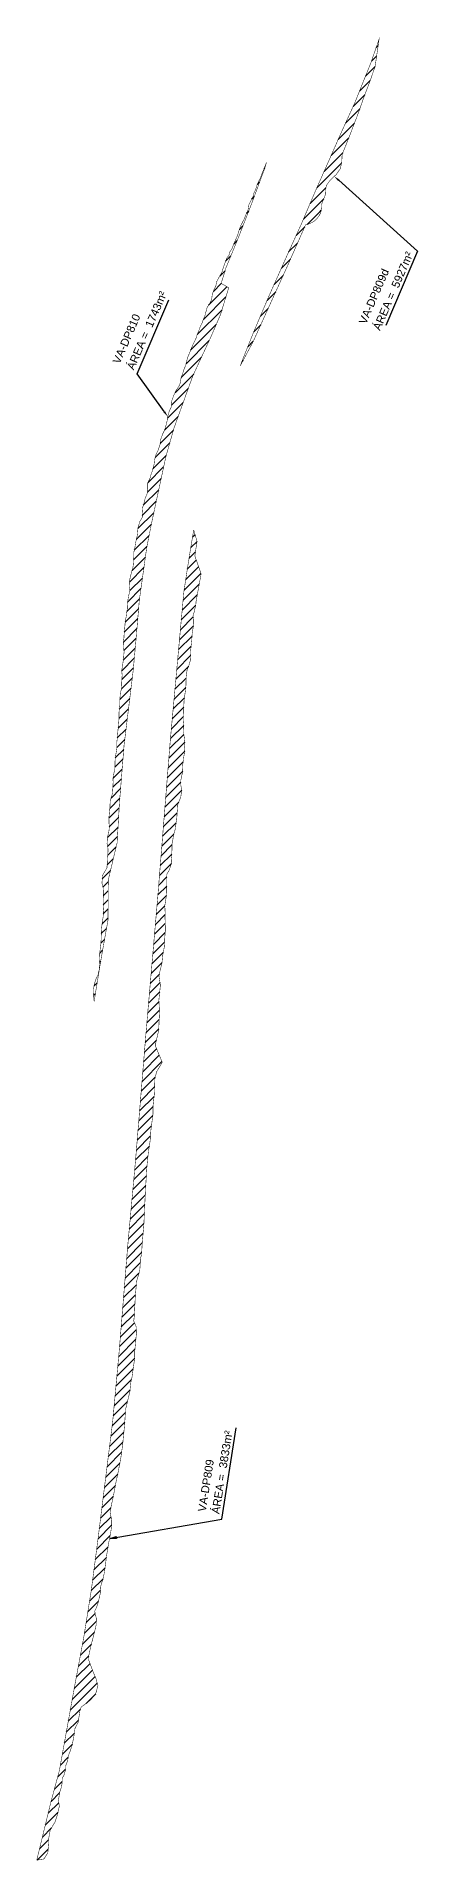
# Model space of a CAD drawing. Header units: metres. Extents: x 287051 to 328239, y 7396995 to 7466021.
# Drawn here: x 296465 to 296655, y 7459741 to 7460653 of the extents above; entities that cross this region are included whole.
import ezdxf

# ---------------------------------------------------------------- set-up
doc = ezdxf.new("R2010")
doc.units = ezdxf.units.M
doc.header["$LTSCALE"] = 10
doc.layers.add('DESAPROPRIAÇÃO', color=160, linetype='Continuous')
doc.layers.add('U-HZ-TEXTO-DESAP', color=2, linetype='Continuous')
doc.styles.add('ARIAL', font='arial.ttf')
doc.styles.add('DIM', font='arial.ttf', dxfattribs={"width": 0.8})
doc.dimstyles.new('U-1_2000', dxfattribs={"dimscale": 2, "dimtxt": 1.5, "dimasz": 0.75, "dimexe": 0.75, "dimexo": 0.75, "dimgap": 0.25, "dimtad": 1, "dimzin": 4, "dimtxsty": 'DIM', "dimblk": 'ARCHTICK', "dimcen": 0.7, "dimdle": 0.75, "dimclrd": 256, "dimclre": 256, "dimclrt": 256, "dimaunit": 1, "dimadec": 3, "dimazin": 2, "dimtfac": 1, "dimtofl": 0, "dimtmove": 0, "dimatfit": 3, "dimldrblk": 'CLOSEDBLANK', "dimfxl": 0, "dimtolj": 1, "dimtzin": 0, "dimlwd": -1, "dimlwe": -1, "dimarcsym": 0})

# ---------------------------------------------------------------- blocks, each defined once
blk = doc.blocks.new('_ArchTick')
at = {"color": 0, "linetype": 'ByBlock', "const_width": 0.15}
blk.add_lwpolyline([(-0.5, -0.5), (0.5, 0.5)], dxfattribs=at)

msp = doc.modelspace()

# ---------------------------------------------------------------- hatches: boundary and pattern name
at = {"layer": 'DESAPROPRIAÇÃO', "transparency": 33554687}
h = msp.add_hatch(dxfattribs=at)
h.set_pattern_fill('ANSI31', color=256)
edge = h.paths.add_edge_path()
edge.add_line((296566.56, 7460488.3), (296567.67, 7460491.2))
edge.add_line((296567.67, 7460491.2), (296571.58, 7460501.01))
edge.add_line((296571.58, 7460501.01), (296573.97, 7460506.89))
edge.add_line((296573.97, 7460506.89), (296580.72, 7460522.71))
edge.add_line((296580.72, 7460522.71), (296589.55, 7460542.5))
edge.add_line((296589.55, 7460542.5), (296597.03, 7460558.95))
edge.add_line((296597.03, 7460558.95), (296604.1, 7460575.49))
edge.add_line((296604.1, 7460575.49), (296611.58, 7460592.34))
edge.add_line((296611.58, 7460592.34), (296617.13, 7460604.95))
edge.add_line((296617.13, 7460604.95), (296623.94, 7460619.86))
edge.add_line((296623.94, 7460619.86), (296632.03, 7460639.98))
edge.add_line((296632.03, 7460639.98), (296636.06, 7460651.61))
edge.add_line((296636.06, 7460651.61), (296634.06, 7460637.96))
edge.add_line((296634.06, 7460637.96), (296632.38, 7460633.08))
edge.add_line((296632.38, 7460633.08), (296631.68, 7460631.14))
edge.add_line((296631.68, 7460631.14), (296630.99, 7460629.19))
edge.add_line((296630.99, 7460629.19), (296630.24, 7460627.24))
edge.add_line((296630.24, 7460627.24), (296629.52, 7460625.36))
edge.add_line((296629.52, 7460625.36), (296628.81, 7460623.48))
edge.add_line((296628.81, 7460623.48), (296628.12, 7460621.64))
edge.add_line((296628.12, 7460621.64), (296627.46, 7460619.76))
edge.add_line((296627.46, 7460619.76), (296626.78, 7460617.9))
edge.add_line((296626.78, 7460617.9), (296626.14, 7460615.96))
edge.add_line((296626.14, 7460615.96), (296625.4, 7460613.98))
edge.add_line((296625.4, 7460613.98), (296624.68, 7460612.03))
edge.add_line((296624.68, 7460612.03), (296623.92, 7460610.14))
edge.add_line((296623.92, 7460610.14), (296623.21, 7460608.3))
edge.add_line((296623.21, 7460608.3), (296622.51, 7460606.43))
edge.add_line((296622.51, 7460606.43), (296621.8, 7460604.56))
edge.add_line((296621.8, 7460604.56), (296621.05, 7460602.57))
edge.add_line((296621.05, 7460602.57), (296620.25, 7460600.71))
edge.add_line((296620.25, 7460600.71), (296619.56, 7460598.87))
edge.add_line((296619.56, 7460598.87), (296618.77, 7460596.96))
edge.add_line((296618.77, 7460596.96), (296618.04, 7460595.16))
edge.add_line((296618.04, 7460595.16), (296617.59, 7460593.98))
edge.add_line((296617.59, 7460593.98), (296617.48, 7460592.71))
edge.add_line((296617.48, 7460592.71), (296617.39, 7460590.27))
edge.add_line((296617.39, 7460590.27), (296616.66, 7460586.85))
edge.add_line((296616.66, 7460586.85), (296614.57, 7460583.88))
edge.add_line((296614.57, 7460583.88), (296612.64, 7460582.14))
edge.add_line((296612.64, 7460582.14), (296611.53, 7460581))
edge.add_line((296611.53, 7460581), (296610.52, 7460579.57))
edge.add_line((296610.52, 7460579.57), (296609.68, 7460578.46))
edge.add_line((296609.68, 7460578.46), (296609.24, 7460576.48))
edge.add_line((296609.24, 7460576.48), (296609.28, 7460574.1))
edge.add_line((296609.28, 7460574.1), (296608.37, 7460571.8))
edge.add_line((296608.37, 7460571.8), (296607.58, 7460569.8))
edge.add_line((296607.58, 7460569.8), (296607.33, 7460569.2))
edge.add_arc((296597.86, 7460568.2), 9.52, -29.67783, 5.98959, ccw=False)
edge.add_line((296606.14, 7460563.49), (296604.79, 7460561.67))
edge.add_line((296604.79, 7460561.67), (296603.35, 7460560.42))
edge.add_line((296603.35, 7460560.42), (296601.17, 7460559.27))
edge.add_line((296601.17, 7460559.27), (296599.27, 7460558.78))
edge.add_line((296599.27, 7460558.78), (296589.74, 7460537.22))
edge.add_line((296589.74, 7460537.22), (296583.81, 7460524.2))
edge.add_line((296583.81, 7460524.2), (296572.96, 7460500.3))
edge.add_line((296572.96, 7460500.3), (296566.56, 7460488.3))
h = msp.add_hatch(dxfattribs=at)
h.set_pattern_fill('ANSI31', color=256)
edge = h.paths.add_edge_path()
edge.add_line((296579.68, 7460589.99), (296578.8, 7460586.99))
edge.add_line((296578.8, 7460586.99), (296572.45, 7460569.91))
edge.add_line((296572.45, 7460569.91), (296565.48, 7460552.03))
edge.add_line((296565.48, 7460552.03), (296559.41, 7460537.31))
edge.add_line((296559.41, 7460537.31), (296557, 7460529.48))
edge.add_line((296557, 7460529.48), (296560.77, 7460527.29))
edge.add_line((296560.77, 7460527.29), (296559.26, 7460522.37))
edge.add_line((296559.26, 7460522.37), (296559.17, 7460522.15))
edge.add_line((296559.17, 7460522.15), (296558.6, 7460520.21))
edge.add_line((296558.6, 7460520.21), (296558.02, 7460518.31))
edge.add_line((296558.02, 7460518.31), (296557.39, 7460516.25))
edge.add_line((296557.39, 7460516.25), (296556.7, 7460514))
edge.add_line((296556.7, 7460514), (296556.03, 7460512.44))
edge.add_line((296556.03, 7460512.44), (296555.27, 7460510.67))
edge.add_line((296555.27, 7460510.67), (296554.48, 7460508.84))
edge.add_line((296554.48, 7460508.84), (296553.68, 7460506.97))
edge.add_line((296553.68, 7460506.97), (296552.85, 7460505.05))
edge.add_line((296552.85, 7460505.05), (296552.05, 7460503.2))
edge.add_line((296552.05, 7460503.2), (296551.22, 7460501.39))
edge.add_line((296551.22, 7460501.39), (296550.39, 7460499.59))
edge.add_line((296550.39, 7460499.59), (296549.52, 7460497.72))
edge.add_line((296549.52, 7460497.72), (296548.69, 7460495.92))
edge.add_line((296548.69, 7460495.92), (296548.15, 7460494.79))
edge.add_line((296548.15, 7460494.79), (296542.79, 7460483.22))
edge.add_line((296542.79, 7460483.22), (296533.41, 7460457.28))
edge.add_line((296533.41, 7460457.28), (296529.33, 7460442.95))
edge.add_line((296529.33, 7460442.95), (296522.21, 7460409.95))
edge.add_line((296522.21, 7460409.95), (296519.72, 7460397.46))
edge.add_line((296519.72, 7460397.46), (296515.98, 7460370.76))
edge.add_line((296515.98, 7460370.76), (296514.92, 7460357.96))
edge.add_line((296514.92, 7460357.96), (296514.91, 7460357.86))
edge.add_line((296514.91, 7460357.86), (296514.69, 7460355.84))
edge.add_line((296514.69, 7460355.84), (296514.56, 7460353.82))
edge.add_line((296514.56, 7460353.82), (296514.39, 7460351.81))
edge.add_line((296514.39, 7460351.81), (296514.21, 7460349.8))
edge.add_line((296514.21, 7460349.8), (296514.02, 7460347.78))
edge.add_line((296514.02, 7460347.78), (296513.84, 7460345.77))
edge.add_line((296513.84, 7460345.77), (296513.65, 7460343.76))
edge.add_line((296513.65, 7460343.76), (296513.47, 7460341.75))
edge.add_line((296513.47, 7460341.75), (296513.29, 7460339.75))
edge.add_line((296513.29, 7460339.75), (296513.1, 7460337.74))
edge.add_line((296513.1, 7460337.74), (296512.92, 7460335.73))
edge.add_line((296512.92, 7460335.73), (296512.67, 7460333.73))
edge.add_line((296512.67, 7460333.73), (296512.44, 7460331.81))
edge.add_line((296512.44, 7460331.81), (296508.4, 7460298.82))
edge.add_line((296508.4, 7460298.82), (296506.12, 7460270.44))
edge.add_line((296506.12, 7460270.44), (296504.89, 7460249.84))
edge.add_line((296504.89, 7460249.84), (296500.48, 7460231.33))
edge.add_line((296500.48, 7460231.33), (296500.34, 7460211.25))
edge.add_line((296500.34, 7460211.25), (296496.68, 7460190.68))
edge.add_line((296496.68, 7460190.68), (296493.42, 7460170.78))
edge.add_line((296493.42, 7460170.78), (296493.26, 7460171.2))
edge.add_line((296493.26, 7460171.2), (296493.14, 7460174.08))
edge.add_line((296493.14, 7460174.08), (296493.06, 7460176.61))
edge.add_line((296493.06, 7460176.61), (296493.54, 7460179.47))
edge.add_line((296493.54, 7460179.47), (296494.48, 7460182.25))
edge.add_line((296494.48, 7460182.25), (296495.42, 7460183.94))
edge.add_line((296495.42, 7460183.94), (296495.69, 7460185.11))
edge.add_line((296495.69, 7460185.11), (296495.98, 7460186.69))
edge.add_line((296495.98, 7460186.69), (296496.07, 7460188.34))
edge.add_line((296496.07, 7460188.34), (296496.16, 7460190.12))
edge.add_line((296496.16, 7460190.12), (296496.09, 7460192.1))
edge.add_line((296496.09, 7460192.1), (296496.18, 7460194.46))
edge.add_line((296496.18, 7460194.46), (296496.43, 7460196.68))
edge.add_line((296496.43, 7460196.68), (296496.68, 7460198.63))
edge.add_line((296496.68, 7460198.63), (296496.85, 7460200.38))
edge.add_line((296496.85, 7460200.38), (296496.91, 7460202.23))
edge.add_line((296496.91, 7460202.23), (296496.98, 7460204.22))
edge.add_line((296496.98, 7460204.22), (296497.05, 7460206.4))
edge.add_line((296497.05, 7460206.4), (296497.29, 7460208.65))
edge.add_line((296497.29, 7460208.65), (296497.58, 7460210.8))
edge.add_line((296497.58, 7460210.8), (296497.89, 7460212.61))
edge.add_line((296497.89, 7460212.61), (296497.99, 7460214.12))
edge.add_line((296497.99, 7460214.12), (296497.95, 7460216.16))
edge.add_line((296497.95, 7460216.16), (296498.09, 7460217.97))
edge.add_line((296498.09, 7460217.97), (296497.91, 7460219.84))
edge.add_line((296497.91, 7460219.84), (296497.95, 7460222.2))
edge.add_line((296497.95, 7460222.2), (296498.04, 7460224.07))
edge.add_line((296498.04, 7460224.07), (296497.98, 7460225.82))
edge.add_line((296497.98, 7460225.82), (296497.9, 7460227.3))
edge.add_line((296497.9, 7460227.3), (296497.29, 7460229.72))
edge.add_line((296497.29, 7460229.72), (296497.66, 7460233.67))
edge.add_line((296497.66, 7460233.67), (296499.31, 7460236.48))
edge.add_line((296499.31, 7460236.48), (296499.81, 7460237.39))
edge.add_line((296499.81, 7460237.39), (296499.87, 7460238.3))
edge.add_line((296499.87, 7460238.3), (296500.01, 7460240.23))
edge.add_line((296500.01, 7460240.23), (296500.1, 7460242.25))
edge.add_line((296500.1, 7460242.25), (296500.27, 7460244.22))
edge.add_line((296500.27, 7460244.22), (296500.32, 7460245.95))
edge.add_line((296500.32, 7460245.95), (296500.29, 7460247.38))
edge.add_line((296500.29, 7460247.38), (296499.86, 7460249.51))
edge.add_line((296499.86, 7460249.51), (296500.09, 7460252.82))
edge.add_line((296500.09, 7460252.82), (296500.67, 7460254.93))
edge.add_line((296500.67, 7460254.93), (296500.88, 7460256.45))
edge.add_line((296500.88, 7460256.45), (296501, 7460257.9))
edge.add_line((296501, 7460257.9), (296500.85, 7460259.65))
edge.add_line((296500.85, 7460259.65), (296500.78, 7460262.1))
edge.add_line((296500.78, 7460262.1), (296500.99, 7460264.38))
edge.add_line((296500.99, 7460264.38), (296501.17, 7460266.39))
edge.add_line((296501.17, 7460266.39), (296501.35, 7460268.22))
edge.add_line((296501.35, 7460268.22), (296501.41, 7460270.77))
edge.add_line((296501.41, 7460270.77), (296502.22, 7460273.25))
edge.add_line((296502.22, 7460273.25), (296502.56, 7460274.63))
edge.add_line((296502.56, 7460274.63), (296502.68, 7460276.2))
edge.add_line((296502.68, 7460276.2), (296502.81, 7460278.13))
edge.add_line((296502.81, 7460278.13), (296502.9, 7460279.9))
edge.add_line((296502.9, 7460279.9), (296502.85, 7460282.25))
edge.add_line((296502.85, 7460282.25), (296503.34, 7460284.88))
edge.add_line((296503.34, 7460284.88), (296503.75, 7460286.52))
edge.add_line((296503.75, 7460286.52), (296503.81, 7460287.91))
edge.add_line((296503.81, 7460287.91), (296503.81, 7460289.96))
edge.add_line((296503.81, 7460289.96), (296503.98, 7460292.37))
edge.add_line((296503.98, 7460292.37), (296504.78, 7460297.17))
edge.add_line((296504.78, 7460297.17), (296504.74, 7460299.99))
edge.add_line((296504.74, 7460299.99), (296504.99, 7460302.22))
edge.add_line((296504.99, 7460302.22), (296505.15, 7460304.15))
edge.add_line((296505.15, 7460304.15), (296505.32, 7460306.19))
edge.add_line((296505.32, 7460306.19), (296505.53, 7460308.19))
edge.add_line((296505.53, 7460308.19), (296505.69, 7460310.13))
edge.add_line((296505.69, 7460310.13), (296505.86, 7460312.11))
edge.add_line((296505.86, 7460312.11), (296505.84, 7460313.86))
edge.add_line((296505.84, 7460313.86), (296505.91, 7460316.16))
edge.add_line((296505.91, 7460316.16), (296506.21, 7460318.2))
edge.add_line((296506.21, 7460318.2), (296506.29, 7460319.87))
edge.add_line((296506.29, 7460319.87), (296506.31, 7460321.94))
edge.add_line((296506.31, 7460321.94), (296506.5, 7460324.52))
edge.add_line((296506.5, 7460324.52), (296507.09, 7460326.94))
edge.add_line((296507.09, 7460326.94), (296507.2, 7460330.02))
edge.add_line((296507.2, 7460330.02), (296507.31, 7460332.07))
edge.add_line((296507.31, 7460332.07), (296507.43, 7460333.67))
edge.add_line((296507.43, 7460333.67), (296507.18, 7460336))
edge.add_line((296507.18, 7460336), (296507.67, 7460338.56))
edge.add_line((296507.67, 7460338.56), (296507.9, 7460340.44))
edge.add_line((296507.9, 7460340.44), (296508.16, 7460342.29))
edge.add_line((296508.16, 7460342.29), (296508.29, 7460344.35))
edge.add_line((296508.29, 7460344.35), (296508.46, 7460345.43))
edge.add_line((296508.46, 7460345.43), (296507.9, 7460347.25))
edge.add_line((296507.9, 7460347.25), (296508.05, 7460350.36))
edge.add_line((296508.05, 7460350.36), (296508.32, 7460352.38))
edge.add_line((296508.32, 7460352.38), (296508.42, 7460354.31))
edge.add_line((296508.42, 7460354.31), (296508.62, 7460356.42))
edge.add_line((296508.62, 7460356.42), (296508.8, 7460358.4))
edge.add_line((296508.8, 7460358.4), (296508.98, 7460360.72))
edge.add_line((296508.98, 7460360.72), (296509.43, 7460362.79))
edge.add_line((296509.43, 7460362.79), (296509.64, 7460364.73))
edge.add_line((296509.64, 7460364.73), (296509.97, 7460366.57))
edge.add_line((296509.97, 7460366.57), (296510.04, 7460368.34))
edge.add_line((296510.04, 7460368.34), (296510.22, 7460370.66))
edge.add_line((296510.22, 7460370.66), (296510.61, 7460373.1))
edge.add_line((296510.61, 7460373.1), (296511.14, 7460375.19))
edge.add_line((296511.14, 7460375.19), (296511.31, 7460376.02))
edge.add_line((296511.31, 7460376.02), (296510.89, 7460377.83))
edge.add_line((296510.89, 7460377.83), (296511.15, 7460380.92))
edge.add_line((296511.15, 7460380.92), (296511.65, 7460383.41))
edge.add_line((296511.65, 7460383.41), (296512.29, 7460385.61))
edge.add_line((296512.29, 7460385.61), (296512.77, 7460387.26))
edge.add_line((296512.77, 7460387.26), (296512.99, 7460388.74))
edge.add_line((296512.99, 7460388.74), (296513.12, 7460390.56))
edge.add_line((296513.12, 7460390.56), (296513.23, 7460392.45))
edge.add_line((296513.23, 7460392.45), (296513.24, 7460394.94))
edge.add_line((296513.24, 7460394.94), (296513.77, 7460397.27))
edge.add_line((296513.77, 7460397.27), (296514.06, 7460399.24))
edge.add_line((296514.06, 7460399.24), (296514.52, 7460401.49))
edge.add_line((296514.52, 7460401.49), (296514.96, 7460403.31))
edge.add_line((296514.96, 7460403.31), (296515.06, 7460404.11))
edge.add_line((296515.06, 7460404.11), (296515.11, 7460404.84))
edge.add_line((296515.11, 7460404.84), (296515.38, 7460407.46))
edge.add_line((296515.38, 7460407.46), (296516.29, 7460410.53))
edge.add_line((296516.29, 7460410.53), (296517.4, 7460412.32))
edge.add_line((296517.4, 7460412.32), (296517.53, 7460412.81))
edge.add_line((296517.53, 7460412.81), (296517.44, 7460414.46))
edge.add_line((296517.44, 7460414.46), (296517.66, 7460417.43))
edge.add_line((296517.66, 7460417.43), (296518.4, 7460419.78))
edge.add_line((296518.4, 7460419.78), (296518.93, 7460422.02))
edge.add_line((296518.93, 7460422.02), (296519.8, 7460424.05))
edge.add_line((296519.8, 7460424.05), (296520.14, 7460425.21))
edge.add_line((296520.14, 7460425.21), (296520.24, 7460426.52))
edge.add_line((296520.24, 7460426.52), (296520.17, 7460429.61))
edge.add_line((296520.17, 7460429.61), (296521.41, 7460432.17))
edge.add_line((296521.41, 7460432.17), (296521.88, 7460433.86))
edge.add_line((296521.88, 7460433.86), (296522.56, 7460435.84))
edge.add_line((296522.56, 7460435.84), (296523.06, 7460437.56))
edge.add_line((296523.06, 7460437.56), (296523.43, 7460439.11))
edge.add_line((296523.43, 7460439.11), (296523.65, 7460441.28))
edge.add_line((296523.65, 7460441.28), (296524.44, 7460444.15))
edge.add_line((296524.44, 7460444.15), (296525.46, 7460446.14))
edge.add_line((296525.46, 7460446.14), (296525.99, 7460447.69))
edge.add_line((296525.99, 7460447.69), (296526.44, 7460449.13))
edge.add_line((296526.44, 7460449.13), (296526.68, 7460451.26))
edge.add_line((296526.68, 7460451.26), (296527.62, 7460453.99))
edge.add_line((296527.62, 7460453.99), (296528.55, 7460455.93))
edge.add_line((296528.55, 7460455.93), (296529.09, 7460457.35))
edge.add_line((296529.09, 7460457.35), (296529.51, 7460459.08))
edge.add_line((296529.51, 7460459.08), (296529.95, 7460460.77))
edge.add_line((296529.95, 7460460.77), (296530.21, 7460462.93))
edge.add_line((296530.21, 7460462.93), (296531.04, 7460465.73))
edge.add_line((296531.04, 7460465.73), (296531.87, 7460467.36))
edge.add_line((296531.87, 7460467.36), (296532.09, 7460468.44))
edge.add_line((296532.09, 7460468.44), (296532.3, 7460470.93))
edge.add_line((296532.3, 7460470.93), (296533.34, 7460473.7))
edge.add_line((296533.34, 7460473.7), (296534.48, 7460476.08))
edge.add_line((296534.48, 7460476.08), (296535.74, 7460477.94))
edge.add_line((296535.74, 7460477.94), (296536.28, 7460478.92))
edge.add_line((296536.28, 7460478.92), (296536.55, 7460480.13))
edge.add_line((296536.55, 7460480.13), (296536.98, 7460482.51))
edge.add_line((296536.98, 7460482.51), (296537.81, 7460484.7))
edge.add_line((296537.81, 7460484.7), (296538.47, 7460486.83))
edge.add_line((296538.47, 7460486.83), (296539.23, 7460488.44))
edge.add_line((296539.23, 7460488.44), (296539.55, 7460490.03))
edge.add_line((296539.55, 7460490.03), (296540.22, 7460492.49))
edge.add_line((296540.22, 7460492.49), (296541.12, 7460494.59))
edge.add_line((296541.12, 7460494.59), (296541.84, 7460496.46))
edge.add_line((296541.84, 7460496.46), (296542.71, 7460498.58))
edge.add_line((296542.71, 7460498.58), (296543.68, 7460500.47))
edge.add_line((296543.68, 7460500.47), (296544.36, 7460501.96))
edge.add_line((296544.36, 7460501.96), (296544.96, 7460503.81))
edge.add_line((296544.96, 7460503.81), (296545.76, 7460505.71))
edge.add_line((296545.76, 7460505.71), (296546.48, 7460507.82))
edge.add_line((296546.48, 7460507.82), (296547.43, 7460509.64))
edge.add_line((296547.43, 7460509.64), (296548.04, 7460511.39))
edge.add_line((296548.04, 7460511.39), (296548.77, 7460513.06))
edge.add_line((296548.77, 7460513.06), (296549.2, 7460514.67))
edge.add_line((296549.2, 7460514.67), (296549.94, 7460517.4))
edge.add_line((296549.94, 7460517.4), (296551.33, 7460519.55))
edge.add_line((296551.33, 7460519.55), (296551.94, 7460520.77))
edge.add_line((296551.94, 7460520.77), (296552.29, 7460521.86))
edge.add_line((296552.29, 7460521.86), (296552.55, 7460524.06))
edge.add_line((296552.55, 7460524.06), (296553.61, 7460526.86))
edge.add_line((296553.61, 7460526.86), (296554.34, 7460528.18))
edge.add_line((296554.34, 7460528.18), (296554.66, 7460530.18))
edge.add_line((296554.66, 7460530.18), (296556.07, 7460532.81))
edge.add_line((296556.07, 7460532.81), (296557.01, 7460534.39))
edge.add_line((296557.01, 7460534.39), (296557.55, 7460535.61))
edge.add_line((296557.55, 7460535.61), (296558.05, 7460537.41))
edge.add_line((296558.05, 7460537.41), (296558.82, 7460539.48))
edge.add_line((296558.82, 7460539.48), (296559.76, 7460542.05))
edge.add_line((296559.76, 7460542.05), (296560.89, 7460543.56))
edge.add_line((296560.89, 7460543.56), (296561.4, 7460545.33))
edge.add_line((296561.4, 7460545.33), (296562.55, 7460547.1))
edge.add_line((296562.55, 7460547.1), (296563.04, 7460548.61))
edge.add_line((296563.04, 7460548.61), (296563.97, 7460550.74))
edge.add_line((296563.97, 7460550.74), (296564.77, 7460552.45))
edge.add_line((296564.77, 7460552.45), (296565.35, 7460553.95))
edge.add_line((296565.35, 7460553.95), (296565.89, 7460555.83))
edge.add_line((296565.89, 7460555.83), (296566.73, 7460558.16))
edge.add_line((296566.73, 7460558.16), (296567.82, 7460560.31))
edge.add_line((296567.82, 7460560.31), (296568.62, 7460561.75))
edge.add_line((296568.62, 7460561.75), (296569.22, 7460563.56))
edge.add_line((296569.22, 7460563.56), (296570.13, 7460565.34))
edge.add_line((296570.13, 7460565.34), (296570.52, 7460566.51))
edge.add_line((296570.52, 7460566.51), (296570.91, 7460568.94))
edge.add_line((296570.91, 7460568.94), (296572.24, 7460571.49))
edge.add_line((296572.24, 7460571.49), (296572.91, 7460572.72))
edge.add_line((296572.91, 7460572.72), (296573.36, 7460574.55))
edge.add_line((296573.36, 7460574.55), (296574.23, 7460576.37))
edge.add_line((296574.23, 7460576.37), (296574.25, 7460576.45))
edge.add_line((296574.25, 7460576.45), (296574.84, 7460578.33))
edge.add_line((296574.84, 7460578.33), (296575.8, 7460580.56))
edge.add_line((296575.8, 7460580.56), (296576.66, 7460582.23))
edge.add_line((296576.66, 7460582.23), (296577.27, 7460583.88))
edge.add_line((296577.27, 7460583.88), (296578.02, 7460585.77))
edge.add_line((296578.02, 7460585.77), (296578.75, 7460587.66))
edge.add_line((296578.75, 7460587.66), (296579.5, 7460589.5))
h = msp.add_hatch(dxfattribs=at)
h.set_pattern_fill('ANSI31', color=256)
edge = h.paths.add_edge_path()
edge.add_line((296543.82, 7460393.26), (296546.95, 7460384.28))
edge.add_line((296546.95, 7460384.28), (296544.43, 7460370.46))
edge.add_line((296544.43, 7460370.46), (296544.31, 7460368.83))
edge.add_line((296544.31, 7460368.83), (296543.36, 7460364.81))
edge.add_line((296543.36, 7460364.81), (296542.92, 7460363.33))
edge.add_line((296542.92, 7460363.33), (296543.18, 7460361.73))
edge.add_line((296543.18, 7460361.73), (296543.22, 7460359.55))
edge.add_line((296543.22, 7460359.55), (296543.11, 7460358.22))
edge.add_line((296543.11, 7460358.22), (296542.48, 7460354.74))
edge.add_line((296542.48, 7460354.74), (296542.27, 7460350.93))
edge.add_line((296542.27, 7460350.93), (296541.64, 7460345.52))
edge.add_line((296541.64, 7460345.52), (296541.7, 7460343.51))
edge.add_line((296541.7, 7460343.51), (296541.52, 7460340.9))
edge.add_line((296541.52, 7460340.9), (296540.69, 7460337.99))
edge.add_line((296540.69, 7460337.99), (296539.92, 7460336.2))
edge.add_line((296539.92, 7460336.2), (296539.44, 7460332.74))
edge.add_line((296539.44, 7460332.74), (296539.41, 7460329.02))
edge.add_line((296539.41, 7460329.02), (296539.09, 7460325.86))
edge.add_line((296539.09, 7460325.86), (296538.47, 7460321.5))
edge.add_line((296538.47, 7460321.5), (296538.36, 7460319.89))
edge.add_line((296538.36, 7460319.89), (296538.23, 7460315.85))
edge.add_line((296538.23, 7460315.85), (296538.14, 7460313.54))
edge.add_line((296538.14, 7460313.54), (296538.01, 7460312.71))
edge.add_line((296538.01, 7460312.71), (296537.93, 7460311.21))
edge.add_line((296537.93, 7460311.21), (296538.27, 7460308.09))
edge.add_line((296538.27, 7460308.09), (296538.09, 7460305.24))
edge.add_line((296538.09, 7460305.24), (296538.1, 7460304.62))
edge.add_line((296538.1, 7460304.62), (296538.49, 7460302.84))
edge.add_line((296538.49, 7460302.84), (296538.79, 7460300.38))
edge.add_line((296538.79, 7460300.38), (296538.86, 7460299.78))
edge.add_line((296538.86, 7460299.78), (296538.48, 7460297.85))
edge.add_line((296538.48, 7460297.85), (296538.77, 7460295.78))
edge.add_line((296538.77, 7460295.78), (296538.19, 7460292.38))
edge.add_line((296538.19, 7460292.38), (296538.14, 7460291.44))
edge.add_line((296538.14, 7460291.44), (296537.78, 7460289.27))
edge.add_line((296537.78, 7460289.27), (296537.6, 7460287.89))
edge.add_line((296537.6, 7460287.89), (296537.77, 7460285.68))
edge.add_line((296537.77, 7460285.68), (296536.84, 7460281.4))
edge.add_line((296536.84, 7460281.4), (296536.81, 7460278.53))
edge.add_line((296536.81, 7460278.53), (296537.24, 7460276.12))
edge.add_line((296537.24, 7460276.12), (296536.76, 7460272.71))
edge.add_line((296536.76, 7460272.71), (296535.27, 7460268.99))
edge.add_line((296535.27, 7460268.99), (296534.9, 7460263.91))
edge.add_line((296534.9, 7460263.91), (296534.7, 7460261.48))
edge.add_line((296534.7, 7460261.48), (296534.51, 7460260.49))
edge.add_line((296534.51, 7460260.49), (296534.22, 7460258.25))
edge.add_line((296534.22, 7460258.25), (296534.11, 7460256.99))
edge.add_line((296534.11, 7460256.99), (296533.08, 7460253.62))
edge.add_line((296533.08, 7460253.62), (296532.79, 7460251.27))
edge.add_line((296532.79, 7460251.27), (296532.57, 7460250.5))
edge.add_line((296532.57, 7460250.5), (296532.37, 7460249.03))
edge.add_line((296532.37, 7460249.03), (296532.34, 7460246.14))
edge.add_line((296532.34, 7460246.14), (296532.3, 7460244.97))
edge.add_line((296532.3, 7460244.97), (296532.12, 7460242.92))
edge.add_line((296532.12, 7460242.92), (296531.97, 7460242.04))
edge.add_line((296531.97, 7460242.04), (296532.04, 7460240.85))
edge.add_line((296532.04, 7460240.85), (296532.1, 7460239.67))
edge.add_line((296532.1, 7460239.67), (296531.06, 7460236.34))
edge.add_line((296531.06, 7460236.34), (296530.45, 7460235.26))
edge.add_line((296530.45, 7460235.26), (296529.83, 7460234.17))
edge.add_line((296529.83, 7460234.17), (296529.82, 7460230.27))
edge.add_line((296529.82, 7460230.27), (296529.73, 7460227.3))
edge.add_line((296529.73, 7460227.3), (296529.65, 7460223.94))
edge.add_line((296529.65, 7460223.94), (296528.77, 7460218.38))
edge.add_line((296528.77, 7460218.38), (296528.98, 7460214.24))
edge.add_line((296528.98, 7460214.24), (296528.86, 7460213.31))
edge.add_line((296528.86, 7460213.31), (296529.07, 7460206.23))
edge.add_line((296529.07, 7460206.23), (296528.8, 7460203.15))
edge.add_line((296528.8, 7460203.15), (296528.54, 7460197.9))
edge.add_line((296528.54, 7460197.9), (296527.74, 7460193.66))
edge.add_line((296527.74, 7460193.66), (296527.35, 7460189.79))
edge.add_line((296527.35, 7460189.79), (296526.29, 7460185.4))
edge.add_line((296526.29, 7460185.4), (296525.86, 7460183.06))
edge.add_line((296525.86, 7460183.06), (296526.58, 7460178.84))
edge.add_line((296526.58, 7460178.84), (296525.8, 7460171.2))
edge.add_line((296525.8, 7460171.2), (296526.01, 7460167.26))
edge.add_line((296526.01, 7460167.26), (296526.1, 7460164.38))
edge.add_line((296526.1, 7460164.38), (296525.69, 7460156.05))
edge.add_line((296525.69, 7460156.05), (296524.24, 7460149.76))
edge.add_line((296524.24, 7460149.76), (296524.21, 7460148))
edge.add_line((296524.21, 7460148), (296527.5, 7460140.11))
edge.add_line((296527.5, 7460140.11), (296524.68, 7460135.46))
edge.add_line((296524.68, 7460135.46), (296523.8, 7460131.91))
edge.add_line((296523.8, 7460131.91), (296523.66, 7460127.49))
edge.add_line((296523.66, 7460127.49), (296523.54, 7460124.28))
edge.add_line((296523.54, 7460124.28), (296522.89, 7460118.41))
edge.add_line((296522.89, 7460118.41), (296522.86, 7460114.21))
edge.add_line((296522.86, 7460114.21), (296521.81, 7460106.26))
edge.add_line((296521.81, 7460106.26), (296521.61, 7460103.36))
edge.add_line((296521.61, 7460103.36), (296521.45, 7460101.18))
edge.add_line((296521.45, 7460101.18), (296521.15, 7460098.95))
edge.add_line((296521.15, 7460098.95), (296520.65, 7460096.07))
edge.add_line((296520.65, 7460096.07), (296520.33, 7460093.19))
edge.add_line((296520.33, 7460093.19), (296519.85, 7460088.39))
edge.add_line((296519.85, 7460088.39), (296519.17, 7460077.56))
edge.add_line((296519.17, 7460077.56), (296518.62, 7460066.6))
edge.add_line((296518.62, 7460066.6), (296518.27, 7460058.51))
edge.add_line((296518.27, 7460058.51), (296517.55, 7460050.74))
edge.add_line((296517.55, 7460050.74), (296517.1, 7460043.87))
edge.add_line((296517.1, 7460043.87), (296516.56, 7460041.98))
edge.add_line((296516.56, 7460041.98), (296516.45, 7460038.68))
edge.add_line((296516.45, 7460038.68), (296516.21, 7460035.97))
edge.add_line((296516.21, 7460035.97), (296514.72, 7460030.89))
edge.add_line((296514.72, 7460030.89), (296514.02, 7460023.52))
edge.add_line((296514.02, 7460023.52), (296513.53, 7460013.55))
edge.add_line((296513.53, 7460013.55), (296513.32, 7460011.64))
edge.add_line((296513.32, 7460011.64), (296513.19, 7460010.88))
edge.add_line((296513.19, 7460010.88), (296514.42, 7460007.99))
edge.add_line((296514.42, 7460007.99), (296514.57, 7460004.73))
edge.add_line((296514.57, 7460004.73), (296513.87, 7459997.15))
edge.add_line((296513.87, 7459997.15), (296513.69, 7459995.57))
edge.add_line((296513.69, 7459995.57), (296513.73, 7459992.48))
edge.add_line((296513.73, 7459992.48), (296512.33, 7459982.63))
edge.add_line((296512.33, 7459982.63), (296511.85, 7459980.7))
edge.add_line((296511.85, 7459980.7), (296511.43, 7459977.14))
edge.add_line((296511.43, 7459977.14), (296511.38, 7459975.95))
edge.add_line((296511.38, 7459975.95), (296509.12, 7459966.54))
edge.add_line((296509.12, 7459966.54), (296508.68, 7459959.23))
edge.add_line((296508.68, 7459959.23), (296507.96, 7459952.21))
edge.add_line((296507.96, 7459952.21), (296507.69, 7459949.11))
edge.add_line((296507.69, 7459949.11), (296506.83, 7459942.86))
edge.add_line((296506.83, 7459942.86), (296506.45, 7459940.72))
edge.add_line((296506.45, 7459940.72), (296505.32, 7459934.84))
edge.add_line((296505.32, 7459934.84), (296504.21, 7459929.63))
edge.add_line((296504.21, 7459929.63), (296502.97, 7459922.98))
edge.add_line((296502.97, 7459922.98), (296502.07, 7459918.95))
edge.add_line((296502.07, 7459918.95), (296501.38, 7459915.27))
edge.add_line((296501.38, 7459915.27), (296502.2, 7459911.16))
edge.add_line((296502.2, 7459911.16), (296502.14, 7459908.45))
edge.add_line((296502.14, 7459908.45), (296501.69, 7459904.96))
edge.add_line((296501.69, 7459904.96), (296501.26, 7459902.85))
edge.add_line((296501.26, 7459902.85), (296500.76, 7459900.28))
edge.add_line((296500.76, 7459900.28), (296499.69, 7459893.87))
edge.add_line((296499.69, 7459893.87), (296498.54, 7459885.19))
edge.add_line((296498.54, 7459885.19), (296497.79, 7459881.73))
edge.add_line((296497.79, 7459881.73), (296496.92, 7459879.07))
edge.add_line((296496.92, 7459879.07), (296496.74, 7459878.43))
edge.add_line((296496.74, 7459878.43), (296496.44, 7459874.49))
edge.add_line((296496.44, 7459874.49), (296495.36, 7459869.86))
edge.add_line((296495.36, 7459869.86), (296494.48, 7459867.47))
edge.add_line((296494.48, 7459867.47), (296493.68, 7459865.81))
edge.add_line((296493.68, 7459865.81), (296494.52, 7459862))
edge.add_line((296494.52, 7459862), (296494.37, 7459858.67))
edge.add_line((296494.37, 7459858.67), (296493.52, 7459855.16))
edge.add_line((296493.52, 7459855.16), (296491.49, 7459847.19))
edge.add_line((296491.49, 7459847.19), (296490.67, 7459843.34))
edge.add_line((296490.67, 7459843.34), (296490.56, 7459841.64))
edge.add_line((296490.56, 7459841.64), (296491.86, 7459838.22))
edge.add_line((296491.86, 7459838.22), (296493.15, 7459834.78))
edge.add_line((296493.15, 7459834.78), (296494.21, 7459832.45))
edge.add_line((296494.21, 7459832.45), (296495.3, 7459828.59))
edge.add_line((296495.3, 7459828.59), (296494.08, 7459824.1))
edge.add_line((296494.08, 7459824.1), (296491.26, 7459821.07))
edge.add_line((296491.26, 7459821.07), (296486.94, 7459817.87))
edge.add_line((296486.94, 7459817.87), (296486.36, 7459816.47))
edge.add_line((296486.36, 7459816.47), (296485.4, 7459810.22))
edge.add_line((296485.4, 7459810.22), (296483.84, 7459807.28))
edge.add_line((296483.84, 7459807.28), (296483.3, 7459803.49))
edge.add_line((296483.3, 7459803.49), (296482.33, 7459798.5))
edge.add_line((296482.33, 7459798.5), (296481.06, 7459794.83))
edge.add_line((296481.06, 7459794.83), (296480.75, 7459794.27))
edge.add_line((296480.75, 7459794.27), (296480.13, 7459791.11))
edge.add_line((296480.13, 7459791.11), (296479.03, 7459788.15))
edge.add_line((296479.03, 7459788.15), (296479.04, 7459786.35))
edge.add_line((296479.04, 7459786.35), (296478.25, 7459783.66))
edge.add_line((296478.25, 7459783.66), (296477.44, 7459782.39))
edge.add_line((296477.44, 7459782.39), (296477.31, 7459779.36))
edge.add_line((296477.31, 7459779.36), (296476.86, 7459777.39))
edge.add_line((296476.86, 7459777.39), (296476.14, 7459775.2))
edge.add_line((296476.14, 7459775.2), (296475.48, 7459770.92))
edge.add_line((296475.48, 7459770.92), (296475.98, 7459768.38))
edge.add_line((296475.98, 7459768.38), (296475.02, 7459764))
edge.add_line((296475.02, 7459764), (296473.86, 7459760.51))
edge.add_line((296473.86, 7459760.51), (296471.4, 7459756.35))
edge.add_line((296471.4, 7459756.35), (296470.52, 7459751.38))
edge.add_line((296470.52, 7459751.38), (296470.62, 7459748.69))
edge.add_line((296470.62, 7459748.69), (296470.19, 7459744.98))
edge.add_line((296470.19, 7459744.98), (296469.24, 7459743.47))
edge.add_line((296469.24, 7459743.47), (296468.3, 7459741.96))
edge.add_line((296468.3, 7459741.96), (296464.67, 7459741.31))
edge.add_line((296464.67, 7459741.31), (296471.82, 7459770.66))
edge.add_line((296471.82, 7459770.66), (296475.98, 7459786.04))
edge.add_line((296475.98, 7459786.04), (296483.43, 7459827.17))
edge.add_line((296483.43, 7459827.17), (296488.31, 7459853.34))
edge.add_line((296488.31, 7459853.34), (296491.99, 7459876.34))
edge.add_line((296491.99, 7459876.34), (296495.63, 7459904.19))
edge.add_line((296495.63, 7459904.19), (296502.67, 7459960.42))
edge.add_line((296502.67, 7459960.42), (296506.02, 7459996.7))
edge.add_line((296506.02, 7459996.7), (296510.15, 7460047.61))
edge.add_line((296510.15, 7460047.61), (296514.18, 7460091.79))
edge.add_line((296514.18, 7460091.79), (296519.32, 7460154.37))
edge.add_line((296519.32, 7460154.37), (296525.32, 7460223.66))
edge.add_line((296525.32, 7460223.66), (296531.52, 7460301.06))
edge.add_line((296531.52, 7460301.06), (296538.31, 7460375.31))
edge.add_arc((298281.03, 7460113.56), 1762.27, 170.4387, 171.45822, ccw=False)
edge.add_line((296543.24, 7460406.27), (296544.9, 7460400.54))
edge.add_line((296544.9, 7460400.54), (296543.82, 7460393.26))

# ---------------------------------------------------------------- linework, layer by layer
at = {"layer": 'DESAPROPRIAÇÃO', "transparency": 33554687, "const_width": 0.25, "flags": 128}
msp.add_lwpolyline([(296566.56, 7460488.3), (296567.67, 7460491.2), (296571.58, 7460501.01), (296573.97, 7460506.89), (296580.72, 7460522.71), (296589.55, 7460542.5), (296597.03, 7460558.95), (296604.1, 7460575.49), (296611.58, 7460592.34), (296617.13, 7460604.95), (296623.94, 7460619.86), (296632.03, 7460639.98), (296636.06, 7460651.61), (296634.06, 7460637.96), (296632.38, 7460633.08), (296631.68, 7460631.14), (296630.99, 7460629.19), (296630.24, 7460627.24), (296629.52, 7460625.36), (296628.81, 7460623.48), (296628.12, 7460621.64), (296627.46, 7460619.76), (296626.78, 7460617.9), (296626.14, 7460615.96), (296625.4, 7460613.98), (296624.68, 7460612.03), (296623.92, 7460610.14), (296623.21, 7460608.3), (296622.51, 7460606.43), (296621.8, 7460604.56), (296621.05, 7460602.57), (296620.25, 7460600.71), (296619.56, 7460598.87), (296618.77, 7460596.96), (296618.04, 7460595.16), (296617.59, 7460593.98), (296617.48, 7460592.71), (296617.39, 7460590.27), (296616.66, 7460586.85), (296614.57, 7460583.88), (296612.64, 7460582.14), (296611.53, 7460581), (296610.52, 7460579.57), (296609.68, 7460578.46), (296609.24, 7460576.48), (296609.28, 7460574.1), (296608.37, 7460571.8), (296608.37, 7460571.8), (296607.58, 7460569.8), (296607.33, 7460569.2), (296607.33, 7460569.2, -0.156897), (296606.14, 7460563.49), (296606.14, 7460563.49), (296606.14, 7460563.49), (296606.14, 7460563.49), (296606.14, 7460563.49), (296604.79, 7460561.67), (296604.79, 7460561.67), (296604.79, 7460561.67), (296604.79, 7460561.67), (296604.79, 7460561.67), (296603.35, 7460560.42), (296601.17, 7460559.27), (296599.27, 7460558.78), (296589.74, 7460537.22), (296583.81, 7460524.2), (296572.96, 7460500.3), (296566.56, 7460488.3)], format="xyb", dxfattribs=at)
msp.add_lwpolyline([(296579.68, 7460589.99), (296578.8, 7460586.99), (296572.45, 7460569.91), (296565.48, 7460552.03), (296559.41, 7460537.31), (296557, 7460529.48), (296560.77, 7460527.29), (296559.26, 7460522.37), (296559.17, 7460522.15), (296558.6, 7460520.21), (296558.02, 7460518.31), (296557.39, 7460516.25), (296556.7, 7460514), (296556.03, 7460512.44), (296555.27, 7460510.67), (296554.48, 7460508.84), (296553.68, 7460506.97), (296552.85, 7460505.05), (296552.05, 7460503.2), (296551.22, 7460501.39), (296550.39, 7460499.59), (296549.52, 7460497.72), (296548.69, 7460495.92), (296548.15, 7460494.79), (296542.79, 7460483.22), (296533.41, 7460457.28), (296529.33, 7460442.95), (296522.21, 7460409.95), (296519.72, 7460397.46), (296515.98, 7460370.76), (296514.92, 7460357.96), (296514.91, 7460357.86), (296514.69, 7460355.84), (296514.56, 7460353.82), (296514.39, 7460351.81), (296514.21, 7460349.8), (296514.02, 7460347.78), (296513.84, 7460345.77), (296513.65, 7460343.76), (296513.47, 7460341.75), (296513.29, 7460339.75), (296513.1, 7460337.74), (296512.92, 7460335.73), (296512.67, 7460333.73), (296512.44, 7460331.81), (296508.4, 7460298.82), (296506.12, 7460270.44), (296504.89, 7460249.84), (296500.48, 7460231.33), (296500.34, 7460211.25), (296496.68, 7460190.68), (296493.42, 7460170.78), (296493.26, 7460171.2), (296493.14, 7460174.08), (296493.06, 7460176.61), (296493.54, 7460179.47), (296494.48, 7460182.25), (296495.42, 7460183.94), (296495.69, 7460185.11), (296495.98, 7460186.69), (296496.07, 7460188.34), (296496.16, 7460190.12), (296496.09, 7460192.1), (296496.18, 7460194.46), (296496.43, 7460196.68), (296496.68, 7460198.63), (296496.85, 7460200.38), (296496.91, 7460202.23), (296496.98, 7460204.22), (296497.05, 7460206.4), (296497.29, 7460208.65), (296497.58, 7460210.8), (296497.89, 7460212.61), (296497.99, 7460214.12), (296497.95, 7460216.16), (296498.09, 7460217.97), (296497.91, 7460219.84), (296497.95, 7460222.2), (296498.04, 7460224.07), (296497.98, 7460225.82), (296497.9, 7460227.3), (296497.29, 7460229.72), (296497.66, 7460233.67), (296499.31, 7460236.48), (296499.81, 7460237.39), (296499.87, 7460238.3), (296500.01, 7460240.23), (296500.1, 7460242.25), (296500.27, 7460244.22), (296500.32, 7460245.95), (296500.29, 7460247.38), (296499.86, 7460249.51), (296500.09, 7460252.82), (296500.67, 7460254.93), (296500.88, 7460256.45), (296501, 7460257.9), (296500.85, 7460259.65), (296500.78, 7460262.1), (296500.99, 7460264.38), (296501.17, 7460266.39), (296501.35, 7460268.22), (296501.41, 7460270.77), (296502.22, 7460273.25), (296502.56, 7460274.63), (296502.68, 7460276.2), (296502.81, 7460278.13), (296502.9, 7460279.9), (296502.85, 7460282.25), (296503.34, 7460284.88), (296503.75, 7460286.52), (296503.81, 7460287.91), (296503.81, 7460289.96), (296503.98, 7460292.37), (296504.78, 7460297.17), (296504.74, 7460299.99), (296504.99, 7460302.22), (296505.15, 7460304.15), (296505.32, 7460306.19), (296505.53, 7460308.19), (296505.69, 7460310.13), (296505.86, 7460312.11), (296505.84, 7460313.86), (296505.91, 7460316.16), (296506.21, 7460318.2), (296506.29, 7460319.87), (296506.31, 7460321.94), (296506.5, 7460324.52), (296507.09, 7460326.94), (296507.2, 7460330.02), (296507.31, 7460332.07), (296507.43, 7460333.67), (296507.18, 7460336), (296507.67, 7460338.56), (296507.9, 7460340.44), (296508.16, 7460342.29), (296508.29, 7460344.35), (296508.46, 7460345.43), (296507.9, 7460347.25), (296508.05, 7460350.36), (296508.32, 7460352.38), (296508.42, 7460354.31), (296508.62, 7460356.42), (296508.8, 7460358.4), (296508.98, 7460360.72), (296509.43, 7460362.79), (296509.64, 7460364.73), (296509.97, 7460366.57), (296510.04, 7460368.34), (296510.22, 7460370.66), (296510.61, 7460373.1), (296511.14, 7460375.19), (296511.31, 7460376.02), (296510.89, 7460377.83), (296511.15, 7460380.92), (296511.65, 7460383.41), (296512.29, 7460385.61), (296512.77, 7460387.26), (296512.99, 7460388.74), (296513.12, 7460390.56), (296513.23, 7460392.45), (296513.24, 7460394.94), (296513.77, 7460397.27), (296514.06, 7460399.24), (296514.52, 7460401.49), (296514.96, 7460403.31), (296515.06, 7460404.11), (296515.11, 7460404.84), (296515.38, 7460407.46), (296516.29, 7460410.53), (296517.4, 7460412.32), (296517.53, 7460412.81), (296517.44, 7460414.46), (296517.66, 7460417.43), (296518.4, 7460419.78), (296518.93, 7460422.02), (296519.8, 7460424.05), (296520.14, 7460425.21), (296520.24, 7460426.52), (296520.17, 7460429.61), (296521.41, 7460432.17), (296521.88, 7460433.86), (296522.56, 7460435.84), (296523.06, 7460437.56), (296523.43, 7460439.11), (296523.65, 7460441.28), (296524.44, 7460444.15), (296525.46, 7460446.14), (296525.99, 7460447.69), (296526.44, 7460449.13), (296526.68, 7460451.26), (296527.62, 7460453.99), (296528.55, 7460455.93), (296529.09, 7460457.35), (296529.51, 7460459.08), (296529.95, 7460460.77), (296530.21, 7460462.93), (296531.04, 7460465.73), (296531.87, 7460467.36), (296532.09, 7460468.44), (296532.3, 7460470.93), (296533.34, 7460473.7), (296534.48, 7460476.08), (296535.74, 7460477.94), (296536.28, 7460478.92), (296536.55, 7460480.13), (296536.98, 7460482.51), (296537.81, 7460484.7), (296538.47, 7460486.83), (296539.23, 7460488.44), (296539.55, 7460490.03), (296540.22, 7460492.49), (296541.12, 7460494.59), (296541.84, 7460496.46), (296542.71, 7460498.58), (296543.68, 7460500.47), (296544.36, 7460501.96), (296544.96, 7460503.81), (296545.76, 7460505.71), (296546.48, 7460507.82), (296547.43, 7460509.64), (296548.04, 7460511.39), (296548.77, 7460513.06), (296549.2, 7460514.67), (296549.94, 7460517.4), (296551.33, 7460519.55), (296551.94, 7460520.77), (296552.29, 7460521.86), (296552.55, 7460524.06), (296553.61, 7460526.86), (296554.34, 7460528.18), (296554.66, 7460530.18), (296556.07, 7460532.81), (296557.01, 7460534.39), (296557.55, 7460535.61), (296558.05, 7460537.41), (296558.82, 7460539.48), (296559.76, 7460542.05), (296560.89, 7460543.56), (296561.4, 7460545.33), (296562.55, 7460547.1), (296563.04, 7460548.61), (296563.97, 7460550.74), (296564.77, 7460552.45), (296565.35, 7460553.95), (296565.89, 7460555.83), (296566.73, 7460558.16), (296567.82, 7460560.31), (296568.62, 7460561.75), (296569.22, 7460563.56), (296570.13, 7460565.34), (296570.52, 7460566.51), (296570.91, 7460568.94), (296572.24, 7460571.49), (296572.91, 7460572.72), (296573.36, 7460574.55), (296574.23, 7460576.37), (296574.25, 7460576.45), (296574.84, 7460578.33), (296575.8, 7460580.56), (296576.66, 7460582.23), (296577.27, 7460583.88), (296578.02, 7460585.77), (296578.75, 7460587.66), (296579.5, 7460589.5)], dxfattribs=at)
msp.add_lwpolyline([(296543.82, 7460393.26), (296546.95, 7460384.28), (296546.95, 7460384.28), (296544.43, 7460370.46), (296544.31, 7460368.83), (296543.36, 7460364.81), (296542.92, 7460363.33), (296543.18, 7460361.73), (296543.22, 7460359.55), (296543.11, 7460358.22), (296542.48, 7460354.74), (296542.27, 7460350.93), (296541.64, 7460345.52), (296541.7, 7460343.51), (296541.52, 7460340.9), (296540.69, 7460337.99), (296539.92, 7460336.2), (296539.44, 7460332.74), (296539.41, 7460329.02), (296539.09, 7460325.86), (296538.47, 7460321.5), (296538.36, 7460319.89), (296538.23, 7460315.85), (296538.14, 7460313.54), (296538.01, 7460312.71), (296537.93, 7460311.21), (296538.27, 7460308.09), (296538.09, 7460305.24), (296538.1, 7460304.62), (296538.49, 7460302.84), (296538.79, 7460300.38), (296538.86, 7460299.78), (296538.48, 7460297.85), (296538.77, 7460295.78), (296538.19, 7460292.38), (296538.14, 7460291.44), (296537.78, 7460289.27), (296537.6, 7460287.89), (296537.77, 7460285.68), (296536.84, 7460281.4), (296536.81, 7460278.53), (296537.24, 7460276.12), (296536.76, 7460272.71), (296535.27, 7460268.99), (296534.9, 7460263.91), (296534.7, 7460261.48), (296534.51, 7460260.49), (296534.22, 7460258.25), (296534.11, 7460256.99), (296533.08, 7460253.62), (296532.79, 7460251.27), (296532.57, 7460250.5), (296532.37, 7460249.03), (296532.34, 7460246.14), (296532.3, 7460244.97), (296532.12, 7460242.92), (296531.97, 7460242.04), (296532.04, 7460240.85), (296532.1, 7460239.67), (296531.06, 7460236.34), (296530.45, 7460235.26), (296529.83, 7460234.17), (296529.82, 7460230.27), (296529.73, 7460227.3), (296529.65, 7460223.94), (296528.77, 7460218.38), (296528.98, 7460214.24), (296528.86, 7460213.31), (296529.07, 7460206.23), (296528.8, 7460203.15), (296528.54, 7460197.9), (296527.74, 7460193.66), (296527.35, 7460189.79), (296526.29, 7460185.4), (296525.86, 7460183.06), (296526.58, 7460178.84), (296525.8, 7460171.2), (296526.01, 7460167.26), (296526.1, 7460164.38), (296525.69, 7460156.05), (296524.24, 7460149.76), (296524.21, 7460148), (296527.5, 7460140.11), (296524.68, 7460135.46), (296523.8, 7460131.91), (296523.66, 7460127.49), (296523.54, 7460124.28), (296522.89, 7460118.41), (296522.86, 7460114.21), (296521.81, 7460106.26), (296521.61, 7460103.36), (296521.45, 7460101.18), (296521.15, 7460098.95), (296520.65, 7460096.07), (296520.33, 7460093.19), (296519.85, 7460088.39), (296519.17, 7460077.56), (296518.62, 7460066.6), (296518.27, 7460058.51), (296517.55, 7460050.74), (296517.1, 7460043.87), (296516.56, 7460041.98), (296516.45, 7460038.68), (296516.21, 7460035.97), (296514.72, 7460030.89), (296514.02, 7460023.52), (296513.53, 7460013.55), (296513.32, 7460011.64), (296513.19, 7460010.88), (296514.42, 7460007.99), (296514.57, 7460004.73), (296513.87, 7459997.15), (296513.69, 7459995.57), (296513.73, 7459992.48), (296512.33, 7459982.63), (296511.85, 7459980.7), (296511.43, 7459977.14), (296511.38, 7459975.95), (296509.12, 7459966.54), (296508.68, 7459959.23), (296507.96, 7459952.21), (296507.69, 7459949.11), (296506.83, 7459942.86), (296506.45, 7459940.72), (296505.32, 7459934.84), (296504.21, 7459929.63), (296502.97, 7459922.98), (296502.07, 7459918.95), (296501.38, 7459915.27), (296502.2, 7459911.16), (296502.14, 7459908.45), (296501.69, 7459904.96), (296501.26, 7459902.85), (296500.76, 7459900.28), (296499.69, 7459893.87), (296498.54, 7459885.19), (296497.79, 7459881.73), (296496.92, 7459879.07), (296496.74, 7459878.43), (296496.44, 7459874.49), (296495.36, 7459869.86), (296494.48, 7459867.47), (296493.68, 7459865.81), (296494.52, 7459862), (296494.37, 7459858.67), (296493.52, 7459855.16), (296491.49, 7459847.19), (296490.67, 7459843.34), (296490.56, 7459841.64), (296491.86, 7459838.22), (296493.15, 7459834.78), (296494.21, 7459832.45), (296495.3, 7459828.59), (296494.08, 7459824.1), (296491.26, 7459821.07), (296486.94, 7459817.87), (296486.36, 7459816.47), (296485.4, 7459810.22), (296483.84, 7459807.28), (296483.3, 7459803.49), (296482.33, 7459798.5), (296481.06, 7459794.83), (296480.75, 7459794.27), (296480.13, 7459791.11), (296479.03, 7459788.15), (296479.04, 7459786.35), (296478.25, 7459783.66), (296477.44, 7459782.39), (296477.31, 7459779.36), (296476.86, 7459777.39), (296476.14, 7459775.2), (296475.48, 7459770.92), (296475.98, 7459768.38), (296475.02, 7459764), (296473.86, 7459760.51), (296471.4, 7459756.35), (296470.52, 7459751.38), (296470.62, 7459748.69), (296470.19, 7459744.98), (296469.24, 7459743.47), (296468.3, 7459741.96), (296464.67, 7459741.31), (296471.82, 7459770.66), (296475.98, 7459786.04), (296483.43, 7459827.17), (296488.31, 7459853.34), (296491.99, 7459876.34), (296495.63, 7459904.19), (296502.67, 7459960.42), (296506.02, 7459996.7), (296510.15, 7460047.61), (296514.18, 7460091.79), (296519.32, 7460154.37), (296525.32, 7460223.66), (296531.52, 7460301.06), (296538.31, 7460375.31, -0.004449), (296543.24, 7460406.27), (296544.9, 7460400.54)], format="xyb", close=True, dxfattribs=at)
at = {"layer": 'U-HZ-TEXTO-DESAP', "color": 2, "linetype": 'Continuous', "lineweight": -3}
for points in [[(296615.84, 7460581.01), (296655.32, 7460545.53), (296639.44, 7460508.46)], [(296528.46, 7460465.36), (296514.86, 7460484.26), (296530.74, 7460521.33)]]:
    msp.add_lwpolyline(points, dxfattribs=at)
for points in [[(296615.5, 7460580.63), (296613.6, 7460583.01), (296616.17, 7460581.38)], [(296528.86, 7460465.66), (296530.21, 7460462.93), (296528.05, 7460465.07)]]:
    msp.add_solid(points, dxfattribs=at)

# ---------------------------------------------------------------- texts
at = {"layer": 'U-HZ-TEXTO-DESAP', "style": 'ARIAL'}
for s, rotation, p in [('ÁREA =  5927m²', 66.504, (296636.47, 7460505.59, 697)), ('VA-DP809d', 66.504, (296629.42, 7460508.63, 697)), ('ÁREA =  1743m²', 66.504, (296513.22, 7460485.84, 697)), ('VA-DP810', 66.504, (296506.17, 7460488.88, 697)), ('ÁREA =  3833m²', 80.87461, (296556.07, 7459914.15)), ('VA-DP809', 80.87461, (296549.23, 7459915.24))]:
    msp.add_text(s, height=4, rotation=rotation, dxfattribs=at).set_placement(p)

# ---------------------------------------------------------------- leaders
at = {"layer": 'U-HZ-TEXTO-DESAP', "color": 2, "linetype": 'Continuous', "lineweight": -3}
msp.add_leader([(296501.48, 7459902.07, -697), (296557.31, 7459911.72, -697), (296564.42, 7459957.51, -697)], dimstyle='U-1_2000', override={"dimscale": 1, "dimasz": 3}, dxfattribs=at)

doc.saveas('drawing.dxf')
